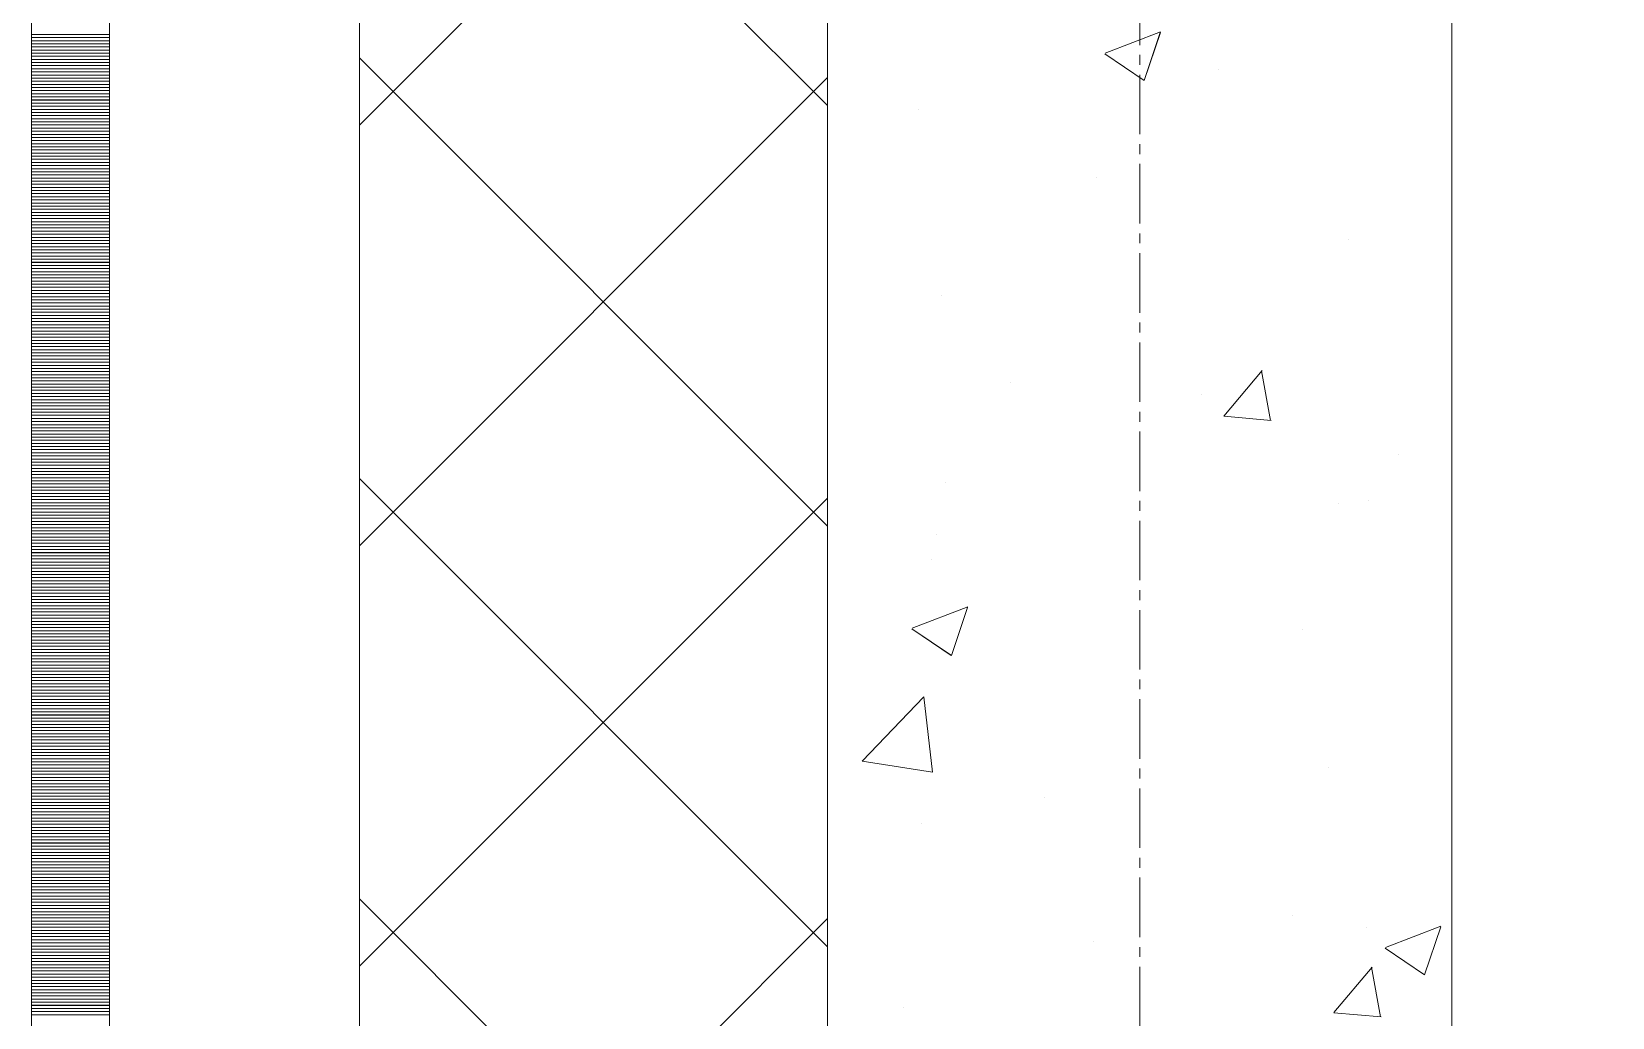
# Model space of a CAD drawing. Header units: millimetres. Extents: x 470010 to 1231400, y -134005 to 421770.
# Drawn here: x 806168 to 806674, y 155623 to 155939 of the extents above; entities that cross this region are included whole.
import ezdxf
from ezdxf.enums import TextEntityAlignment as Align

# ---------------------------------------------------------------- set-up
doc = ezdxf.new("R2010")
doc.units = ezdxf.units.MM
doc.linetypes.add('CENTER2', pattern=[28.575, 19.05, -3.175, 3.175, -3.175])
doc.linetypes.add('DASHED', pattern=[19.05, 12.7, -6.35])
doc.layers.get('Defpoints').update_dxf_attribs({"color": 140})
doc.layers.add('АР_Делит', color=120, linetype='Continuous', lineweight=0, plot=False)
for name, color, linetype, lineweight in [('АР_Стены ПЕНОблок', 52, 'Continuous', 20), ('АР_Тонкая', 254, 'Continuous', 5), ('АР_Утеплитель', 31, 'Continuous', 0), ('АР_Штриховка', 8, 'Continuous', 0)]:
    doc.layers.add(name, color=color, linetype=linetype, lineweight=lineweight)
doc.layers.add('РД_Оси_100', color=7, linetype='Continuous', lineweight=0, true_color=0x525252)
doc.styles.add('style1', font='ARIALN.TTF')

# ---------------------------------------------------------------- blocks, each defined once
blk = doc.blocks.new('СОШ_2200_АР_ОСИ_М100_28.05.24')
at = {"layer": 'АР_Делит', "color": 251, "linetype": 'DASHED', "true_color": 0x636466}
blk.add_lwpolyline([(114955, 135155), (114955, -355), (93595.036, -355), (93595.036, 13855), (94145, 13855), (94145, 68320), (66055, 68320), (66055, 13857.73), (83455, 13857.73), (83455, -355), (45245, -355), (45245, 13145), (44695, 13145), (44695, 26755), (45245, 26755), (45245, 68320), (20455, 68320), (20455, 26755), (27955, 26755), (27955, 13145), (-355, 13145), (-355, 100855)], dxfattribs=at)
at = {"layer": 'РД_Оси_100', "color": 251, "linetype": 'CENTER2', "true_color": 0x636466}
blk.add_line((0, -6155), (0, 139938.679), dxfattribs=at)
blk = doc.blocks.new('A$C9108343f')
at = {"layer": 'АР_Стены ПЕНОблок', "color": 18, "linetype": 'Continuous', "lineweight": 20, "true_color": 0x000000}
for p, q in [((140704.09, 313879.49), (140704.09, 237679.49)), ((140904.09, 237679.49), (140904.09, 313879.49))]:
    blk.add_line(p, q, dxfattribs=at)
at = {"layer": 'АР_Тонкая', "color": 18, "linetype": 'Continuous', "lineweight": 5, "true_color": 0x000000}
for p, q in [((140449.09, 313879.49), (140449.09, 237679.49)), ((140474.09, 313879.49), (140474.09, 237679.49)), ((140474.09, 237679.49), (140474.09, 313879.49)), ((140554.09, 237679.49), (140554.09, 313879.49))]:
    blk.add_line(p, q, dxfattribs=at)
at = {"layer": 'АР_Утеплитель', "color": 18, "linetype": 'Continuous', "lineweight": 0, "true_color": 0x000000}
for p, q in [((140554.09, 313879.49), (140554.09, 237679.49)), ((140704.09, 237679.49), (140704.09, 313879.49))]:
    blk.add_line(p, q, dxfattribs=at)
at = {"layer": 'АР_Штриховка', "color": 18, "linetype": 'Continuous', "lineweight": 0, "true_color": 0x000000}
for p, q in [((140704.09, 256281.43), (140554.09, 256431.43)), ((140554.09, 256275.15), (140704.09, 256425.15)), ((140449.09, 256304.24), (140474.09, 256304.24)), ((140793, 256298.22), (140810.78, 256305.05)), ((140805.55, 256289.51), (140810.7, 256304.86)), ((140449.09, 256303.24), (140474.09, 256303.24)), ((140449.09, 256302.24), (140474.09, 256302.24)), ((140449.09, 256301.24), (140474.09, 256301.24)), ((140449.09, 256300.24), (140474.09, 256300.24)), ((140449.09, 256299.24), (140474.09, 256299.24)), ((140449.09, 256298.24), (140474.09, 256298.24)), ((140449.09, 256297.24), (140474.09, 256297.24)), ((140449.09, 256296.24), (140474.09, 256296.24)), ((140449.09, 256295.24), (140474.09, 256295.24)), ((140449.09, 256294.24), (140474.09, 256294.24)), ((140704.09, 256146.73), (140554.09, 256296.73)), ((140792.91, 256298.03), (140805.55, 256289.51)), ((140449.09, 256293.24), (140474.09, 256293.24)), ((140449.09, 256292.24), (140474.09, 256292.24)), ((140449.09, 256291.24), (140474.09, 256291.24)), ((140449.09, 256290.24), (140474.09, 256290.24)), ((140449.09, 256289.24), (140474.09, 256289.24)), ((140554.09, 256140.44), (140704.09, 256290.44)), ((140829.4, 256293), (140829.4, 256293)), ((140449.09, 256288.24), (140474.09, 256288.24)), ((140449.09, 256287.24), (140474.09, 256287.24)), ((140449.09, 256286.24), (140474.09, 256286.24)), ((140449.09, 256285.24), (140474.09, 256285.24)), ((140449.09, 256284.24), (140474.09, 256284.24)), ((140449.09, 256283.24), (140474.09, 256283.24)), ((140449.09, 256282.24), (140474.09, 256282.24)), ((140449.09, 256281.24), (140474.09, 256281.24)), ((140449.09, 256280.24), (140474.09, 256280.24)), ((140449.09, 256279.24), (140474.09, 256279.24)), ((140733.2, 256280.33), (140733.2, 256280.33)), ((140449.09, 256278.24), (140474.09, 256278.24)), ((140449.09, 256277.24), (140474.09, 256277.24)), ((140449.09, 256276.24), (140474.09, 256276.24)), ((140449.09, 256275.24), (140474.09, 256275.24)), ((140449.09, 256274.24), (140474.09, 256274.24)), ((140449.09, 256273.24), (140474.09, 256273.24)), ((140449.09, 256272.24), (140474.09, 256272.24)), ((140449.09, 256271.24), (140474.09, 256271.24)), ((140449.09, 256270.24), (140474.09, 256270.24)), ((140449.09, 256269.24), (140474.09, 256269.24)), ((140449.09, 256268.24), (140474.09, 256268.24)), ((140449.09, 256267.24), (140474.09, 256267.24)), ((140449.09, 256266.24), (140474.09, 256266.24)), ((140449.09, 256265.24), (140474.09, 256265.24)), ((140449.09, 256264.24), (140474.09, 256264.24)), ((140449.09, 256263.24), (140474.09, 256263.24)), ((140449.09, 256262.24), (140474.09, 256262.24)), ((140449.09, 256261.24), (140474.09, 256261.24)), ((140449.09, 256260.24), (140474.09, 256260.24)), ((140449.09, 256259.24), (140474.09, 256259.24)), ((140449.09, 256258.24), (140474.09, 256258.24)), ((140790.15, 256258.5), (140790.15, 256258.5)), ((140449.09, 256257.24), (140474.09, 256257.24)), ((140449.09, 256256.24), (140474.09, 256256.24)), ((140449.09, 256255.24), (140474.09, 256255.24)), ((140449.09, 256254.24), (140474.09, 256254.24)), ((140449.09, 256253.24), (140474.09, 256253.24)), ((140449.09, 256252.24), (140474.09, 256252.24)), ((140449.09, 256251.24), (140474.09, 256251.24)), ((140449.09, 256250.24), (140474.09, 256250.24)), ((140449.09, 256249.24), (140474.09, 256249.24)), ((140449.09, 256248.24), (140474.09, 256248.24)), ((140449.09, 256247.24), (140474.09, 256247.24)), ((140449.09, 256246.24), (140474.09, 256246.24)), ((140449.09, 256245.24), (140474.09, 256245.24)), ((140449.09, 256244.24), (140474.09, 256244.24)), ((140449.09, 256243.24), (140474.09, 256243.24)), ((140449.09, 256242.24), (140474.09, 256242.24)), ((140449.09, 256241.24), (140474.09, 256241.24)), ((140449.09, 256240.24), (140474.09, 256240.24)), ((140449.09, 256239.24), (140474.09, 256239.24)), ((140449.09, 256238.24), (140474.09, 256238.24)), ((140870.88, 256238.59), (140870.88, 256238.59)), ((140449.09, 256237.24), (140474.09, 256237.24)), ((140449.09, 256236.24), (140474.09, 256236.24)), ((140449.09, 256235.24), (140474.09, 256235.24)), ((140449.09, 256234.24), (140474.09, 256234.24)), ((140449.09, 256233.24), (140474.09, 256233.24)), ((140449.09, 256232.24), (140474.09, 256232.24)), ((140449.09, 256231.24), (140474.09, 256231.24)), ((140449.09, 256230.24), (140474.09, 256230.24)), ((140449.09, 256229.24), (140474.09, 256229.24)), ((140449.09, 256228.24), (140474.09, 256228.24)), ((140449.09, 256227.24), (140474.09, 256227.24)), ((140449.09, 256226.24), (140474.09, 256226.24)), ((140449.09, 256225.24), (140474.09, 256225.24)), ((140449.09, 256224.24), (140474.09, 256224.24)), ((140449.09, 256223.24), (140474.09, 256223.24)), ((140449.09, 256222.24), (140474.09, 256222.24)), ((140449.09, 256221.24), (140474.09, 256221.24)), ((140449.09, 256220.24), (140474.09, 256220.24)), ((140449.09, 256219.24), (140474.09, 256219.24)), ((140449.09, 256218.24), (140474.09, 256218.24)), ((140740.46, 256220.7), (140740.46, 256220.7)), ((140449.09, 256217.24), (140474.09, 256217.24)), ((140449.09, 256216.24), (140474.09, 256216.24)), ((140449.09, 256215.24), (140474.09, 256215.24)), ((140449.09, 256214.24), (140474.09, 256214.24)), ((140449.09, 256213.24), (140474.09, 256213.24)), ((140449.09, 256212.24), (140474.09, 256212.24)), ((140449.09, 256211.24), (140474.09, 256211.24)), ((140449.09, 256210.24), (140474.09, 256210.24)), ((140449.09, 256209.24), (140474.09, 256209.24)), ((140449.09, 256208.24), (140474.09, 256208.24)), ((140449.09, 256207.24), (140474.09, 256207.24)), ((140449.09, 256206.24), (140474.09, 256206.24)), ((140449.09, 256205.24), (140474.09, 256205.24)), ((140449.09, 256204.24), (140474.09, 256204.24)), ((140449.09, 256203.24), (140474.09, 256203.24)), ((140449.09, 256202.24), (140474.09, 256202.24)), ((140449.09, 256201.24), (140474.09, 256201.24)), ((140449.09, 256200.24), (140474.09, 256200.24)), ((140449.09, 256199.24), (140474.09, 256199.24)), ((140449.09, 256198.24), (140474.09, 256198.24)), ((140449.09, 256197.24), (140474.09, 256197.24)), ((140449.09, 256196.24), (140474.09, 256196.24)), ((140449.09, 256195.24), (140474.09, 256195.24)), ((140449.09, 256194.24), (140474.09, 256194.24)), ((140449.09, 256193.24), (140474.09, 256193.24)), ((140762.58, 256192.82), (140762.58, 256192.82)), ((140831.07, 256181.96), (140843.31, 256196.55)), ((140846.04, 256180.58), (140843.1, 256196.5)), ((140449.09, 256192.24), (140474.09, 256192.24)), ((140449.09, 256191.24), (140474.09, 256191.24)), ((140449.09, 256190.24), (140474.09, 256190.24)), ((140449.09, 256189.24), (140474.09, 256189.24)), ((140449.09, 256188.24), (140474.09, 256188.24)), ((140824, 256189), (140824, 256189)), ((140449.09, 256187.24), (140474.09, 256187.24)), ((140449.09, 256186.24), (140474.09, 256186.24)), ((140449.09, 256185.24), (140474.09, 256185.24)), ((140449.09, 256184.24), (140474.09, 256184.24)), ((140449.09, 256183.24), (140474.09, 256183.24)), ((140449.09, 256182.24), (140474.09, 256182.24)), ((140449.09, 256181.24), (140474.09, 256181.24)), ((140449.09, 256180.24), (140474.09, 256180.24)), ((140449.09, 256179.24), (140474.09, 256179.24)), ((140449.09, 256178.24), (140474.09, 256178.24)), ((140449.09, 256177.24), (140474.09, 256177.24)), ((140831.06, 256181.95), (140846.25, 256180.62)), ((140449.09, 256176.24), (140474.09, 256176.24)), ((140449.09, 256175.24), (140474.09, 256175.24)), ((140449.09, 256174.24), (140474.09, 256174.24)), ((140449.09, 256173.24), (140474.09, 256173.24)), ((140449.09, 256172.24), (140474.09, 256172.24)), ((140449.09, 256171.24), (140474.09, 256171.24)), ((140449.09, 256170.24), (140474.09, 256170.24)), ((140449.09, 256169.24), (140474.09, 256169.24)), ((140449.09, 256168.24), (140474.09, 256168.24)), ((140449.09, 256167.24), (140474.09, 256167.24)), ((140887.16, 256169.62), (140887.16, 256169.62)), ((140449.09, 256166.24), (140474.09, 256166.24)), ((140449.09, 256165.24), (140474.09, 256165.24)), ((140449.09, 256164.24), (140474.09, 256164.24)), ((140449.09, 256163.24), (140474.09, 256163.24)), ((140449.09, 256162.24), (140474.09, 256162.24)), ((140704.09, 256012.03), (140554.09, 256162.03)), ((140449.09, 256161.24), (140474.09, 256161.24)), ((140449.09, 256160.24), (140474.09, 256160.24)), ((140449.09, 256159.24), (140474.09, 256159.24)), ((140449.09, 256158.24), (140474.09, 256158.24)), ((140449.09, 256157.24), (140474.09, 256157.24)), ((140741.96, 256160.61), (140741.96, 256160.61)), ((140449.09, 256156.24), (140474.09, 256156.24)), ((140449.09, 256155.24), (140474.09, 256155.24)), ((140449.09, 256154.24), (140474.09, 256154.24)), ((140449.09, 256153.24), (140474.09, 256153.24)), ((140449.09, 256152.24), (140474.09, 256152.24)), ((140554.09, 256005.74), (140704.09, 256155.74)), ((140867.79, 256154.03), (140867.79, 256154.03)), ((140877.55, 256154.88), (140877.55, 256154.88)), ((140449.09, 256151.24), (140474.09, 256151.24)), ((140449.09, 256150.24), (140474.09, 256150.24)), ((140449.09, 256149.24), (140474.09, 256149.24)), ((140449.09, 256148.24), (140474.09, 256148.24)), ((140449.09, 256147.24), (140474.09, 256147.24)), ((140449.09, 256146.24), (140474.09, 256146.24)), ((140449.09, 256145.24), (140474.09, 256145.24)), ((140449.09, 256144.24), (140474.09, 256144.24)), ((140449.09, 256143.24), (140474.09, 256143.24)), ((140449.09, 256142.24), (140474.09, 256142.24)), ((140739.03, 256144.19), (140739.03, 256144.19)), ((140449.09, 256141.24), (140474.09, 256141.24)), ((140449.09, 256140.24), (140474.09, 256140.24)), ((140449.09, 256139.24), (140474.09, 256139.24)), ((140449.09, 256138.24), (140474.09, 256138.24)), ((140449.09, 256137.24), (140474.09, 256137.24)), ((140449.09, 256136.24), (140474.09, 256136.24)), ((140449.09, 256135.24), (140474.09, 256135.24)), ((140449.09, 256134.24), (140474.09, 256134.24)), ((140449.09, 256133.24), (140474.09, 256133.24)), ((140449.09, 256132.24), (140474.09, 256132.24)), ((140737.37, 256136.15), (140737.37, 256136.15)), ((140449.09, 256131.24), (140474.09, 256131.24)), ((140449.09, 256130.24), (140474.09, 256130.24)), ((140449.09, 256129.24), (140474.09, 256129.24)), ((140449.09, 256128.24), (140474.09, 256128.24)), ((140449.09, 256127.24), (140474.09, 256127.24)), ((140449.09, 256126.24), (140474.09, 256126.24)), ((140449.09, 256125.24), (140474.09, 256125.24)), ((140449.09, 256124.24), (140474.09, 256124.24)), ((140449.09, 256123.24), (140474.09, 256123.24)), ((140449.09, 256122.24), (140474.09, 256122.24)), ((140449.09, 256121.24), (140474.09, 256121.24)), ((140449.09, 256120.24), (140474.09, 256120.24)), ((140449.09, 256119.24), (140474.09, 256119.24)), ((140449.09, 256118.24), (140474.09, 256118.24)), ((140449.09, 256117.24), (140474.09, 256117.24)), ((140731.19, 256114.03), (140748.98, 256120.86)), ((140743.75, 256105.32), (140748.9, 256120.67)), ((140449.09, 256116.24), (140474.09, 256116.24)), ((140449.09, 256115.24), (140474.09, 256115.24)), ((140449.09, 256114.24), (140474.09, 256114.24)), ((140449.09, 256113.24), (140474.09, 256113.24)), ((140449.09, 256112.24), (140474.09, 256112.24)), ((140731.11, 256113.84), (140743.74, 256105.32)), ((140856.17, 256113.76), (140856.17, 256113.76)), ((140449.09, 256111.24), (140474.09, 256111.24)), ((140449.09, 256110.24), (140474.09, 256110.24)), ((140449.09, 256109.24), (140474.09, 256109.24)), ((140449.09, 256108.24), (140474.09, 256108.24)), ((140449.09, 256107.24), (140474.09, 256107.24)), ((140449.09, 256106.24), (140474.09, 256106.24)), ((140449.09, 256105.24), (140474.09, 256105.24)), ((140449.09, 256104.24), (140474.09, 256104.24)), ((140449.09, 256103.24), (140474.09, 256103.24)), ((140449.09, 256102.24), (140474.09, 256102.24)), ((140449.09, 256101.24), (140474.09, 256101.24)), ((140449.09, 256100.24), (140474.09, 256100.24)), ((140449.09, 256099.24), (140474.09, 256099.24)), ((140449.09, 256098.24), (140474.09, 256098.24)), ((140449.09, 256097.24), (140474.09, 256097.24)), ((140449.09, 256096.24), (140474.09, 256096.24)), ((140449.09, 256095.24), (140474.09, 256095.24)), ((140449.09, 256094.24), (140474.09, 256094.24)), ((140449.09, 256093.24), (140474.09, 256093.24)), ((140449.09, 256092.24), (140474.09, 256092.24)), ((140449.09, 256091.24), (140474.09, 256091.24)), ((140715.15, 256071.41), (140734.94, 256092.03)), ((140737.71, 256067.9), (140734.9, 256092.02)), ((140449.09, 256090.24), (140474.09, 256090.24)), ((140449.09, 256089.24), (140474.09, 256089.24)), ((140449.09, 256088.24), (140474.09, 256088.24)), ((140449.09, 256087.24), (140474.09, 256087.24)), ((140449.09, 256086.24), (140474.09, 256086.24)), ((140449.09, 256085.24), (140474.09, 256085.24)), ((140449.09, 256084.24), (140474.09, 256084.24)), ((140449.09, 256083.24), (140474.09, 256083.24)), ((140449.09, 256082.24), (140474.09, 256082.24)), ((140449.09, 256081.24), (140474.09, 256081.24)), ((140449.09, 256080.24), (140474.09, 256080.24)), ((140449.09, 256079.24), (140474.09, 256079.24)), ((140449.09, 256078.24), (140474.09, 256078.24)), ((140449.09, 256077.24), (140474.09, 256077.24)), ((140449.09, 256076.24), (140474.09, 256076.24)), ((140449.09, 256075.24), (140474.09, 256075.24)), ((140449.09, 256074.24), (140474.09, 256074.24)), ((140449.09, 256073.24), (140474.09, 256073.24)), ((140449.09, 256072.24), (140474.09, 256072.24)), ((140449.09, 256071.24), (140474.09, 256071.24)), ((140715.13, 256071.46), (140737.72, 256067.96)), ((140449.09, 256070.24), (140474.09, 256070.24)), ((140449.09, 256069.24), (140474.09, 256069.24)), ((140449.09, 256068.24), (140474.09, 256068.24)), ((140449.09, 256067.24), (140474.09, 256067.24)), ((140449.09, 256066.24), (140474.09, 256066.24)), ((140864.7, 256069.48), (140864.7, 256069.48)), ((140449.09, 256065.24), (140474.09, 256065.24)), ((140449.09, 256064.24), (140474.09, 256064.24)), ((140449.09, 256063.24), (140474.09, 256063.24)), ((140449.09, 256062.24), (140474.09, 256062.24)), ((140449.09, 256061.24), (140474.09, 256061.24)), ((140449.09, 256060.24), (140474.09, 256060.24)), ((140449.09, 256059.24), (140474.09, 256059.24)), ((140449.09, 256058.24), (140474.09, 256058.24)), ((140449.09, 256057.24), (140474.09, 256057.24)), ((140449.09, 256056.24), (140474.09, 256056.24)), ((140773.46, 256059.89), (140773.46, 256059.89)), ((140449.09, 256055.24), (140474.09, 256055.24)), ((140449.09, 256054.24), (140474.09, 256054.24)), ((140449.09, 256053.24), (140474.09, 256053.24)), ((140449.09, 256052.24), (140474.09, 256052.24)), ((140449.09, 256051.24), (140474.09, 256051.24)), ((140734.29, 256051.59), (140734.29, 256051.59)), ((140449.09, 256050.24), (140474.09, 256050.24)), ((140449.09, 256049.24), (140474.09, 256049.24)), ((140449.09, 256048.24), (140474.09, 256048.24)), ((140449.09, 256047.24), (140474.09, 256047.24)), ((140449.09, 256046.24), (140474.09, 256046.24)), ((140449.09, 256045.24), (140474.09, 256045.24)), ((140449.09, 256044.24), (140474.09, 256044.24)), ((140449.09, 256043.24), (140474.09, 256043.24)), ((140449.09, 256042.24), (140474.09, 256042.24)), ((140449.09, 256041.24), (140474.09, 256041.24)), ((140449.09, 256040.24), (140474.09, 256040.24)), ((140449.09, 256039.24), (140474.09, 256039.24)), ((140449.09, 256038.24), (140474.09, 256038.24)), ((140449.09, 256037.24), (140474.09, 256037.24)), ((140449.09, 256036.24), (140474.09, 256036.24)), ((140449.09, 256035.24), (140474.09, 256035.24)), ((140449.09, 256034.24), (140474.09, 256034.24)), ((140449.09, 256033.24), (140474.09, 256033.24)), ((140449.09, 256032.24), (140474.09, 256032.24)), ((140449.09, 256031.24), (140474.09, 256031.24)), ((140449.09, 256030.24), (140474.09, 256030.24)), ((140449.09, 256029.24), (140474.09, 256029.24)), ((140449.09, 256028.24), (140474.09, 256028.24)), ((140449.09, 256027.24), (140474.09, 256027.24)), ((140449.09, 256026.24), (140474.09, 256026.24)), ((140449.09, 256025.24), (140474.09, 256025.24)), ((140704.09, 255877.32), (140554.09, 256027.32)), ((140449.09, 256024.24), (140474.09, 256024.24)), ((140449.09, 256023.24), (140474.09, 256023.24)), ((140449.09, 256022.24), (140474.09, 256022.24)), ((140449.09, 256021.24), (140474.09, 256021.24)), ((140449.09, 256020.24), (140474.09, 256020.24)), ((140554.09, 255871.04), (140704.09, 256021.04)), ((140852.94, 256021.95), (140852.94, 256021.95)), ((140449.09, 256019.24), (140474.09, 256019.24)), ((140449.09, 256018.24), (140474.09, 256018.24)), ((140449.09, 256017.24), (140474.09, 256017.24)), ((140449.09, 256016.24), (140474.09, 256016.24)), ((140449.09, 256015.24), (140474.09, 256015.24)), ((140876.67, 256018.06), (140876.67, 256018.06)), ((140882.81, 256011.77), (140900.59, 256018.59)), ((140895.36, 256003.05), (140900.52, 256018.4)), ((140449.09, 256014.24), (140474.09, 256014.24)), ((140449.09, 256013.24), (140474.09, 256013.24)), ((140449.09, 256012.24), (140474.09, 256012.24)), ((140449.09, 256011.24), (140474.09, 256011.24)), ((140449.09, 256010.24), (140474.09, 256010.24)), ((140789.36, 256013.58), (140789.36, 256013.58)), ((140882.72, 256011.58), (140895.36, 256003.06)), ((140449.09, 256009.24), (140474.09, 256009.24)), ((140449.09, 256008.24), (140474.09, 256008.24)), ((140449.09, 256007.24), (140474.09, 256007.24)), ((140449.09, 256006.24), (140474.09, 256006.24)), ((140449.09, 256005.24), (140474.09, 256005.24)), ((140866.31, 255990.9), (140878.55, 256005.49)), ((140881.28, 255989.52), (140878.34, 256005.44)), ((140449.09, 256004.24), (140474.09, 256004.24)), ((140449.09, 256003.24), (140474.09, 256003.24)), ((140449.09, 256002.24), (140474.09, 256002.24)), ((140449.09, 256001.24), (140474.09, 256001.24)), ((140449.09, 256000.24), (140474.09, 256000.24)), ((140449.09, 255999.24), (140474.09, 255999.24)), ((140449.09, 255998.24), (140474.09, 255998.24)), ((140449.09, 255997.24), (140474.09, 255997.24)), ((140449.09, 255996.24), (140474.09, 255996.24)), ((140449.09, 255995.24), (140474.09, 255995.24)), ((140449.09, 255994.24), (140474.09, 255994.24)), ((140449.09, 255993.24), (140474.09, 255993.24)), ((140449.09, 255992.24), (140474.09, 255992.24)), ((140449.09, 255991.24), (140474.09, 255991.24)), ((140449.09, 255990.24), (140474.09, 255990.24)), ((140728.54, 255992.64), (140728.54, 255992.64)), ((140866.31, 255990.89), (140881.49, 255989.56))]:
    blk.add_line(p, q, dxfattribs=at)
at = {"layer": 'РД_Оси_100'}
blk.add_blockref('СОШ_2200_АР_ОСИ_М100_28.05.24', (140804.09, 223079.49), dxfattribs=at)
at = {"layer": 'Defpoints', "color": 18, "true_color": 0x000000, "style": 'style1'}
for p in [(143949.34, 316089.12), (143974.98, 281639.5), (143890.4, 273244.71), (143839.99, 264276.81), (143967.75, 254892.38), (12251.96, 104178.14), (12382.58, 96023.14)]:
    blk.add_attdef('АР-ПОМЕЩЕНИЕ:НАИМЕНОВАНИЕ', text='', height=100, dxfattribs=at).set_placement(p, align=Align.MIDDLE)
at = {"layer": 'Defpoints', "color": 18, "true_color": 0x000000, "style": 'style1', "flags": 8}
for p in [(143951.3, 279099.09), (143848.34, 269251.11), (143875.33, 260094.25), (144049.74, 250824.7), (163419.28, 238153.36), (155897.46, 237965.97), (183037.2, 237965.97), (143342.94, 237876.19)]:
    blk.add_attdef('АР-ПОМЕЩЕНИЕ:НАИМЕНОВАНИЕ', text='', height=100, dxfattribs=at).set_placement(p, align=Align.MIDDLE)

msp = doc.modelspace()

# ---------------------------------------------------------------- linework, layer by layer
at = {"layer": 'АР_Стены ПЕНОблок', "color": 18, "linetype": 'Continuous', "lineweight": 20, "true_color": 0x000000}
for p, q in [((806422.706, 213513.251), (806422.706, 137313.251)), ((806622.706, 137313.251), (806622.706, 213513.251))]:
    msp.add_line(p, q, dxfattribs=at)
at = {"layer": 'АР_Тонкая', "color": 18, "linetype": 'Continuous', "lineweight": 5, "true_color": 0x000000}
for p, q in [((806167.706, 213513.251), (806167.706, 137313.251)), ((806192.706, 213513.251), (806192.706, 137313.251)), ((806192.706, 137313.251), (806192.706, 213513.251)), ((806272.706, 137313.251), (806272.706, 213513.251))]:
    msp.add_line(p, q, dxfattribs=at)
at = {"layer": 'АР_Утеплитель', "color": 18, "linetype": 'Continuous', "lineweight": 0, "true_color": 0x000000}
for p, q in [((806272.706, 213513.251), (806272.706, 137313.251)), ((806422.706, 137313.251), (806422.706, 213513.251))]:
    msp.add_line(p, q, dxfattribs=at)
at = {"layer": 'АР_Штриховка', "color": 18, "linetype": 'Continuous', "lineweight": 0, "true_color": 0x000000}
for p, q in [((806422.706, 155915.192), (806272.706, 156065.192)), ((806272.706, 155908.905), (806422.706, 156058.905)), ((806167.706, 155938), (806192.706, 155938)), ((806167.706, 155937), (806192.706, 155937)), ((806167.706, 155936), (806192.706, 155936)), ((806167.706, 155935), (806192.706, 155935)), ((806511.609, 155931.978), (806529.394, 155938.805)), ((806524.165, 155923.265), (806529.315, 155938.614)), ((806167.706, 155934), (806192.706, 155934)), ((806167.706, 155933), (806192.706, 155933)), ((806167.706, 155932), (806192.706, 155932)), ((806167.706, 155931), (806192.706, 155931)), ((806167.706, 155930), (806192.706, 155930)), ((806422.706, 155780.488), (806272.706, 155930.488)), ((806511.524, 155931.789), (806524.158, 155923.267)), ((806167.706, 155929), (806192.706, 155929)), ((806167.706, 155928), (806192.706, 155928)), ((806167.706, 155927), (806192.706, 155927)), ((806167.706, 155926), (806192.706, 155926)), ((806167.706, 155925), (806192.706, 155925)), ((806167.706, 155924), (806192.706, 155924)), ((806167.706, 155923), (806192.706, 155923)), ((806167.706, 155922), (806192.706, 155922)), ((806167.706, 155921), (806192.706, 155921)), ((806167.706, 155920), (806192.706, 155920)), ((806272.706, 155774.202), (806422.706, 155924.202)), ((806167.706, 155919), (806192.706, 155919)), ((806167.706, 155918), (806192.706, 155918)), ((806167.706, 155917), (806192.706, 155917)), ((806167.706, 155916), (806192.706, 155916)), ((806167.706, 155915), (806192.706, 155915)), ((806167.706, 155914), (806192.706, 155914)), ((806167.706, 155913), (806192.706, 155913)), ((806167.706, 155912), (806192.706, 155912)), ((806167.706, 155911), (806192.706, 155911)), ((806167.706, 155910), (806192.706, 155910)), ((806167.706, 155909), (806192.706, 155909)), ((806167.706, 155908), (806192.706, 155908)), ((806167.706, 155907), (806192.706, 155907)), ((806167.706, 155906), (806192.706, 155906)), ((806167.706, 155905), (806192.706, 155905)), ((806167.706, 155904), (806192.706, 155904)), ((806167.706, 155903), (806192.706, 155903)), ((806167.706, 155902), (806192.706, 155902)), ((806167.706, 155901), (806192.706, 155901)), ((806167.706, 155900), (806192.706, 155900)), ((806167.706, 155899), (806192.706, 155899)), ((806167.706, 155898), (806192.706, 155898)), ((806167.706, 155897), (806192.706, 155897)), ((806167.706, 155896), (806192.706, 155896)), ((806167.706, 155895), (806192.706, 155895)), ((806167.706, 155894), (806192.706, 155894)), ((806167.706, 155893), (806192.706, 155893)), ((806167.706, 155892), (806192.706, 155892)), ((806167.706, 155891), (806192.706, 155891)), ((806167.706, 155890), (806192.706, 155890)), ((806167.706, 155889), (806192.706, 155889)), ((806167.706, 155888), (806192.706, 155888)), ((806167.706, 155887), (806192.706, 155887)), ((806167.706, 155886), (806192.706, 155886)), ((806167.706, 155885), (806192.706, 155885)), ((806167.706, 155884), (806192.706, 155884)), ((806167.706, 155883), (806192.706, 155883)), ((806167.706, 155882), (806192.706, 155882)), ((806167.706, 155881), (806192.706, 155881)), ((806167.706, 155880), (806192.706, 155880)), ((806167.706, 155879), (806192.706, 155879)), ((806167.706, 155878), (806192.706, 155878)), ((806167.706, 155877), (806192.706, 155877)), ((806167.706, 155876), (806192.706, 155876)), ((806167.706, 155875), (806192.706, 155875)), ((806167.706, 155874), (806192.706, 155874)), ((806167.706, 155873), (806192.706, 155873)), ((806167.706, 155872), (806192.706, 155872)), ((806167.706, 155871), (806192.706, 155871)), ((806167.706, 155870), (806192.706, 155870)), ((806167.706, 155869), (806192.706, 155869)), ((806167.706, 155868), (806192.706, 155868)), ((806167.706, 155867), (806192.706, 155867)), ((806167.706, 155866), (806192.706, 155866)), ((806167.706, 155865), (806192.706, 155865)), ((806167.706, 155864), (806192.706, 155864)), ((806167.706, 155863), (806192.706, 155863)), ((806167.706, 155862), (806192.706, 155862)), ((806167.706, 155861), (806192.706, 155861)), ((806167.706, 155860), (806192.706, 155860)), ((806167.706, 155859), (806192.706, 155859)), ((806167.706, 155858), (806192.706, 155858)), ((806167.706, 155857), (806192.706, 155857)), ((806167.706, 155856), (806192.706, 155856)), ((806167.706, 155855), (806192.706, 155855)), ((806167.706, 155854), (806192.706, 155854)), ((806167.706, 155853), (806192.706, 155853)), ((806167.706, 155852), (806192.706, 155852)), ((806167.706, 155851), (806192.706, 155851)), ((806167.706, 155850), (806192.706, 155850)), ((806167.706, 155849), (806192.706, 155849)), ((806167.706, 155848), (806192.706, 155848)), ((806167.706, 155847), (806192.706, 155847)), ((806167.706, 155846), (806192.706, 155846)), ((806167.706, 155845), (806192.706, 155845)), ((806167.706, 155844), (806192.706, 155844)), ((806167.706, 155843), (806192.706, 155843)), ((806167.706, 155842), (806192.706, 155842)), ((806167.706, 155841), (806192.706, 155841)), ((806167.706, 155840), (806192.706, 155840)), ((806167.706, 155839), (806192.706, 155839)), ((806167.706, 155838), (806192.706, 155838)), ((806167.706, 155837), (806192.706, 155837)), ((806167.706, 155836), (806192.706, 155836)), ((806167.706, 155835), (806192.706, 155835)), ((806167.706, 155834), (806192.706, 155834)), ((806167.706, 155833), (806192.706, 155833)), ((806167.706, 155832), (806192.706, 155832)), ((806167.706, 155831), (806192.706, 155831)), ((806167.706, 155830), (806192.706, 155830)), ((806167.706, 155829), (806192.706, 155829)), ((806549.677, 155815.714), (806561.923, 155830.307)), ((806564.65, 155814.337), (806561.713, 155830.258)), ((806167.706, 155828), (806192.706, 155828)), ((806167.706, 155827), (806192.706, 155827)), ((806167.706, 155826), (806192.706, 155826)), ((806167.706, 155825), (806192.706, 155825)), ((806167.706, 155824), (806192.706, 155824)), ((806167.706, 155823), (806192.706, 155823)), ((806167.706, 155822), (806192.706, 155822)), ((806167.706, 155821), (806192.706, 155821)), ((806167.706, 155820), (806192.706, 155820)), ((806167.706, 155819), (806192.706, 155819)), ((806167.706, 155818), (806192.706, 155818)), ((806167.706, 155817), (806192.706, 155817)), ((806167.706, 155816), (806192.706, 155816)), ((806167.706, 155815), (806192.706, 155815)), ((806167.706, 155814), (806192.706, 155814)), ((806549.677, 155815.704), (806564.859, 155814.376)), ((806167.706, 155813), (806192.706, 155813)), ((806167.706, 155812), (806192.706, 155812)), ((806167.706, 155811), (806192.706, 155811)), ((806167.706, 155810), (806192.706, 155810)), ((806167.706, 155809), (806192.706, 155809)), ((806167.706, 155808), (806192.706, 155808)), ((806167.706, 155807), (806192.706, 155807)), ((806167.706, 155806), (806192.706, 155806)), ((806167.706, 155805), (806192.706, 155805)), ((806167.706, 155804), (806192.706, 155804)), ((806167.706, 155803), (806192.706, 155803)), ((806167.706, 155802), (806192.706, 155802)), ((806167.706, 155801), (806192.706, 155801)), ((806167.706, 155800), (806192.706, 155800)), ((806167.706, 155799), (806192.706, 155799)), ((806167.706, 155798), (806192.706, 155798)), ((806167.706, 155797), (806192.706, 155797)), ((806167.706, 155796), (806192.706, 155796)), ((806167.706, 155795), (806192.706, 155795)), ((806167.706, 155794), (806192.706, 155794)), ((806167.706, 155793), (806192.706, 155793)), ((806422.706, 155645.785), (806272.706, 155795.785)), ((806167.706, 155792), (806192.706, 155792)), ((806167.706, 155791), (806192.706, 155791)), ((806167.706, 155790), (806192.706, 155790)), ((806167.706, 155789), (806192.706, 155789)), ((806167.706, 155788), (806192.706, 155788)), ((806272.706, 155639.498), (806422.706, 155789.498)), ((806167.706, 155787), (806192.706, 155787)), ((806167.706, 155786), (806192.706, 155786)), ((806167.706, 155785), (806192.706, 155785)), ((806167.706, 155784), (806192.706, 155784)), ((806167.706, 155783), (806192.706, 155783)), ((806167.706, 155782), (806192.706, 155782)), ((806167.706, 155781), (806192.706, 155781)), ((806167.706, 155780), (806192.706, 155780)), ((806167.706, 155779), (806192.706, 155779)), ((806167.706, 155778), (806192.706, 155778)), ((806167.706, 155777), (806192.706, 155777)), ((806167.706, 155776), (806192.706, 155776)), ((806167.706, 155775), (806192.706, 155775)), ((806167.706, 155774), (806192.706, 155774)), ((806167.706, 155773), (806192.706, 155773)), ((806167.706, 155772), (806192.706, 155772)), ((806167.706, 155771), (806192.706, 155771)), ((806167.706, 155770), (806192.706, 155770)), ((806167.706, 155769), (806192.706, 155769)), ((806167.706, 155768), (806192.706, 155768)), ((806167.706, 155767), (806192.706, 155767)), ((806167.706, 155766), (806192.706, 155766)), ((806167.706, 155765), (806192.706, 155765)), ((806167.706, 155764), (806192.706, 155764)), ((806167.706, 155763), (806192.706, 155763)), ((806167.706, 155762), (806192.706, 155762)), ((806167.706, 155761), (806192.706, 155761)), ((806167.706, 155760), (806192.706, 155760)), ((806167.706, 155759), (806192.706, 155759)), ((806167.706, 155758), (806192.706, 155758)), ((806167.706, 155757), (806192.706, 155757)), ((806167.706, 155756), (806192.706, 155756)), ((806167.706, 155755), (806192.706, 155755)), ((806167.706, 155754), (806192.706, 155754)), ((806167.706, 155753), (806192.706, 155753)), ((806449.807, 155747.79), (806467.592, 155754.617)), ((806462.363, 155739.077), (806467.513, 155754.426)), ((806167.706, 155752), (806192.706, 155752)), ((806167.706, 155751), (806192.706, 155751)), ((806167.706, 155750), (806192.706, 155750)), ((806167.706, 155749), (806192.706, 155749)), ((806167.706, 155748), (806192.706, 155748)), ((806449.722, 155747.601), (806462.356, 155739.079)), ((806167.706, 155747), (806192.706, 155747)), ((806167.706, 155746), (806192.706, 155746)), ((806167.706, 155745), (806192.706, 155745)), ((806167.706, 155744), (806192.706, 155744)), ((806167.706, 155743), (806192.706, 155743)), ((806167.706, 155742), (806192.706, 155742)), ((806167.706, 155741), (806192.706, 155741)), ((806167.706, 155740), (806192.706, 155740)), ((806167.706, 155739), (806192.706, 155739)), ((806167.706, 155738), (806192.706, 155738)), ((806167.706, 155737), (806192.706, 155737)), ((806167.706, 155736), (806192.706, 155736)), ((806167.706, 155735), (806192.706, 155735)), ((806167.706, 155734), (806192.706, 155734)), ((806167.706, 155733), (806192.706, 155733)), ((806167.706, 155732), (806192.706, 155732)), ((806167.706, 155731), (806192.706, 155731)), ((806167.706, 155730), (806192.706, 155730)), ((806167.706, 155729), (806192.706, 155729)), ((806167.706, 155728), (806192.706, 155728)), ((806167.706, 155727), (806192.706, 155727)), ((806167.706, 155726), (806192.706, 155726)), ((806167.706, 155725), (806192.706, 155725)), ((806167.706, 155724), (806192.706, 155724)), ((806167.706, 155723), (806192.706, 155723)), ((806167.706, 155722), (806192.706, 155722)), ((806433.765, 155705.166), (806453.548, 155725.785)), ((806456.319, 155701.659), (806453.513, 155725.781)), ((806167.706, 155721), (806192.706, 155721)), ((806167.706, 155720), (806192.706, 155720)), ((806167.706, 155719), (806192.706, 155719)), ((806167.706, 155718), (806192.706, 155718)), ((806167.706, 155717), (806192.706, 155717)), ((806167.706, 155716), (806192.706, 155716)), ((806167.706, 155715), (806192.706, 155715)), ((806167.706, 155714), (806192.706, 155714)), ((806167.706, 155713), (806192.706, 155713)), ((806167.706, 155712), (806192.706, 155712)), ((806167.706, 155711), (806192.706, 155711)), ((806167.706, 155710), (806192.706, 155710)), ((806167.706, 155709), (806192.706, 155709)), ((806167.706, 155708), (806192.706, 155708)), ((806167.706, 155707), (806192.706, 155707)), ((806167.706, 155706), (806192.706, 155706)), ((806167.706, 155705), (806192.706, 155705)), ((806167.706, 155704), (806192.706, 155704)), ((806167.706, 155703), (806192.706, 155703)), ((806167.706, 155702), (806192.706, 155702)), ((806433.739, 155705.222), (806456.329, 155701.718)), ((806167.706, 155701), (806192.706, 155701)), ((806167.706, 155700), (806192.706, 155700)), ((806167.706, 155699), (806192.706, 155699)), ((806167.706, 155698), (806192.706, 155698)), ((806167.706, 155697), (806192.706, 155697)), ((806167.706, 155696), (806192.706, 155696)), ((806167.706, 155695), (806192.706, 155695)), ((806167.706, 155694), (806192.706, 155694)), ((806167.706, 155693), (806192.706, 155693)), ((806167.706, 155692), (806192.706, 155692)), ((806167.706, 155691), (806192.706, 155691)), ((806167.706, 155690), (806192.706, 155690)), ((806167.706, 155689), (806192.706, 155689)), ((806167.706, 155688), (806192.706, 155688)), ((806167.706, 155687), (806192.706, 155687)), ((806167.706, 155686), (806192.706, 155686)), ((806167.706, 155685), (806192.706, 155685)), ((806167.706, 155684), (806192.706, 155684)), ((806167.706, 155683), (806192.706, 155683)), ((806167.706, 155682), (806192.706, 155682)), ((806167.706, 155681), (806192.706, 155681)), ((806167.706, 155680), (806192.706, 155680)), ((806167.706, 155679), (806192.706, 155679)), ((806167.706, 155678), (806192.706, 155678)), ((806167.706, 155677), (806192.706, 155677)), ((806167.706, 155676), (806192.706, 155676)), ((806167.706, 155675), (806192.706, 155675)), ((806167.706, 155674), (806192.706, 155674)), ((806167.706, 155673), (806192.706, 155673)), ((806167.706, 155672), (806192.706, 155672)), ((806167.706, 155671), (806192.706, 155671)), ((806167.706, 155670), (806192.706, 155670)), ((806167.706, 155669), (806192.706, 155669)), ((806167.706, 155668), (806192.706, 155668)), ((806167.706, 155667), (806192.706, 155667)), ((806167.706, 155666), (806192.706, 155666)), ((806167.706, 155665), (806192.706, 155665)), ((806167.706, 155664), (806192.706, 155664)), ((806167.706, 155663), (806192.706, 155663)), ((806167.706, 155662), (806192.706, 155662)), ((806167.706, 155661), (806192.706, 155661)), ((806167.706, 155660), (806192.706, 155660)), ((806167.706, 155659), (806192.706, 155659)), ((806167.706, 155658), (806192.706, 155658)), ((806167.706, 155657), (806192.706, 155657)), ((806422.706, 155511.081), (806272.706, 155661.081)), ((806167.706, 155656), (806192.706, 155656)), ((806167.706, 155655), (806192.706, 155655)), ((806167.706, 155654), (806192.706, 155654)), ((806167.706, 155653), (806192.706, 155653)), ((806167.706, 155652), (806192.706, 155652)), ((806167.706, 155651), (806192.706, 155651)), ((806272.706, 155504.794), (806422.706, 155654.794)), ((806601.422, 155645.525), (806619.206, 155652.352)), ((806613.977, 155636.812), (806619.127, 155652.161)), ((806167.706, 155650), (806192.706, 155650)), ((806167.706, 155649), (806192.706, 155649)), ((806167.706, 155648), (806192.706, 155648)), ((806167.706, 155647), (806192.706, 155647)), ((806167.706, 155646), (806192.706, 155646)), ((806167.706, 155645), (806192.706, 155645)), ((806167.706, 155644), (806192.706, 155644)), ((806167.706, 155643), (806192.706, 155643)), ((806167.706, 155642), (806192.706, 155642)), ((806167.706, 155641), (806192.706, 155641)), ((806601.336, 155645.336), (806613.971, 155636.814)), ((806167.706, 155640), (806192.706, 155640)), ((806167.706, 155639), (806192.706, 155639)), ((806167.706, 155638), (806192.706, 155638)), ((806167.706, 155637), (806192.706, 155637)), ((806167.706, 155636), (806192.706, 155636)), ((806584.921, 155624.657), (806597.166, 155639.25)), ((806599.893, 155623.28), (806596.956, 155639.201)), ((806167.706, 155635), (806192.706, 155635)), ((806167.706, 155634), (806192.706, 155634)), ((806167.706, 155633), (806192.706, 155633)), ((806167.706, 155632), (806192.706, 155632)), ((806167.706, 155631), (806192.706, 155631)), ((806167.706, 155630), (806192.706, 155630)), ((806167.706, 155629), (806192.706, 155629)), ((806167.706, 155628), (806192.706, 155628)), ((806167.706, 155627), (806192.706, 155627)), ((806167.706, 155626), (806192.706, 155626)), ((806167.706, 155625), (806192.706, 155625)), ((806167.706, 155624), (806192.706, 155624)), ((806584.92, 155624.647), (806600.102, 155623.319))]:
    msp.add_line(p, q, dxfattribs=at)

# ---------------------------------------------------------------- block references
msp.add_blockref('A$C9108343f', (665718.612, -100366.242))
at = {"layer": 'РД_Оси_100'}
msp.add_blockref('СОШ_2200_АР_ОСИ_М100_28.05.24', (806522.706, 122713.251), dxfattribs=at)

doc.saveas('drawing.dxf')
